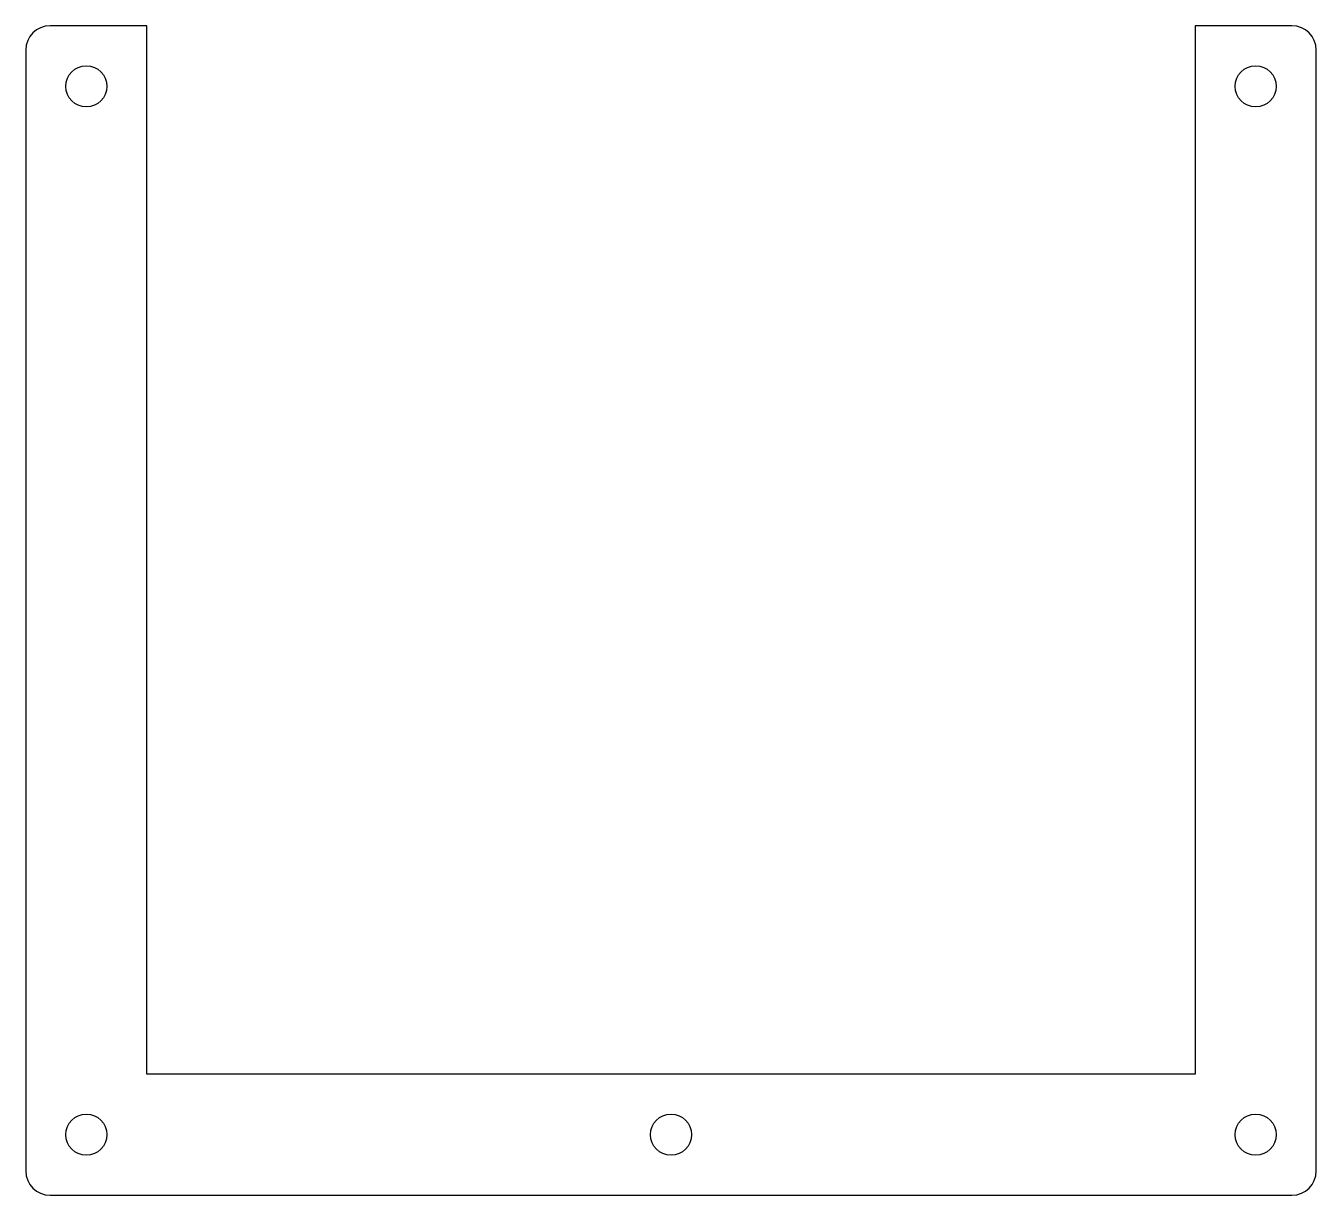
# Model space of a CAD drawing. Header units: millimetres. Extents: x -5 to 102, y -5 to 92.
import ezdxf

# ---------------------------------------------------------------- set-up
doc = ezdxf.new("R2010")
doc.units = ezdxf.units.MM

msp = doc.modelspace()

# ---------------------------------------------------------------- linework, layer by layer
at = {"color": 7, "linetype": 'Continuous', "lineweight": 25}
for p, q in [((5, 91.6), (-3, 91.6)), ((5, 5), (5, 91.6)), ((99.6, 91.6), (91.6, 91.6)), ((91.6, 91.6), (91.6, 5)), ((-5, 89.6), (-5, -3)), ((101.6, -3), (101.6, 89.6)), ((91.6, 5), (5, 5)), ((-3, -5), (99.6, -5))]:
    msp.add_line(p, q, dxfattribs=at)
for centre in [(0, 86.6), (96.6, 86.6), (0, 0), (48.3, 0), (96.6, 0)]:
    msp.add_circle(centre, 1.7, dxfattribs=at)
for centre, start, end in [((-3, 89.6), 90, 180), ((99.6, 89.6), 0, 90), ((-3, -3), 180, 270), ((99.6, -3), 270, 0)]:
    msp.add_arc(centre, 2, start, end, dxfattribs=at)

doc.saveas('drawing.dxf')
